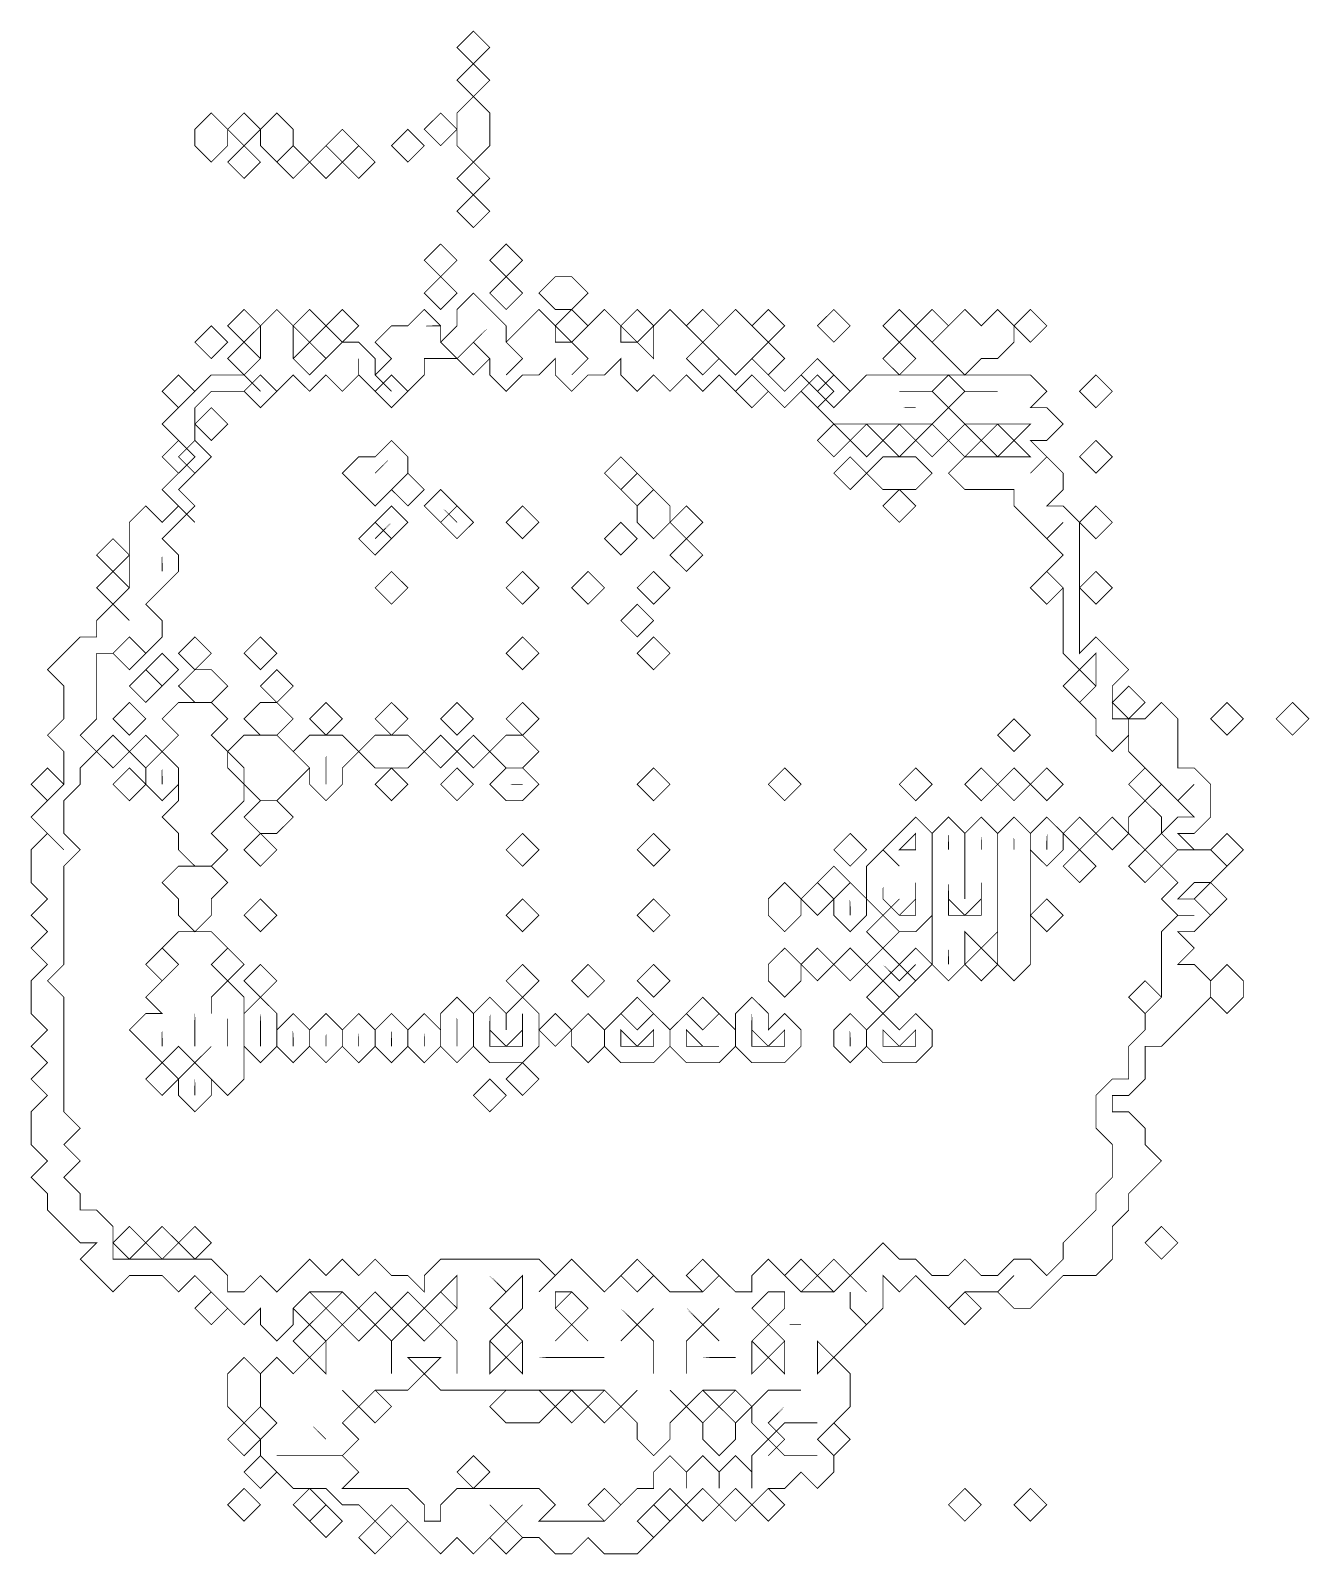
# Model space of a CAD drawing. Header units: metres. Extents: x 0 to 4919, y -4919 to 0.
# Drawn here: x 2136 to 2888, y -2830 to -1934 of the extents above; entities that cross this region are included whole.
import ezdxf

# ---------------------------------------------------------------- set-up
doc = ezdxf.new("R2010")
doc.units = ezdxf.units.M
for name, color, linetype in [('conductor', 1, 'Continuous'), ('dielectric', 8, 'Continuous'), ('substrate', 5, 'Continuous')]:
    doc.layers.add(name, color=color, linetype=linetype)

msp = doc.modelspace()

# ---------------------------------------------------------------- linework, layer by layer
at = {"layer": 'conductor', "const_width": 0.5}
for points in [[(2290.75, -2011.625)], [(2329.25, -2011.625)], [(2377.375, -2069.375)], [(2377.375, -2088.625)], [(2406.25, -2107.875), (2396.625, -2117.5), (2387, -2127.125), (2377.375, -2127.125), (2367.75, -2127.125), (2367.75, -2136.75), (2358.125, -2146.375), (2348.5, -2136.75), (2338.875, -2146.375), (2329.25, -2136.75), (2329.25, -2127.125), (2329.25, -2136.75), (2319.625, -2146.375), (2310, -2136.75), (2300.375, -2146.375), (2290.75, -2136.75), (2281.125, -2146.375), (2271.5, -2136.75), (2261.875, -2146.375), (2252.25, -2146.375), (2242.625, -2146.375), (2233, -2156), (2233, -2165.625), (2233, -2175.25), (2223.375, -2184.875), (2233, -2194.5), (2223.375, -2204.125), (2233, -2213.75), (2223.375, -2223.375), (2213.75, -2233), (2223.375, -2242.625), (2223.375, -2252.25), (2213.75, -2261.875), (2204.125, -2271.5), (2213.75, -2281.125), (2213.75, -2290.75), (2204.125, -2300.375), (2194.5, -2290.75), (2184.875, -2300.375), (2175.25, -2300.375), (2175.25, -2310), (2175.25, -2319.625), (2175.25, -2329.25), (2175.25, -2338.875), (2165.625, -2348.5), (2175.25, -2358.125), (2165.625, -2367.75), (2165.625, -2377.375), (2156, -2387), (2156, -2396.625), (2156, -2406.25), (2165.625, -2415.875), (2156, -2425.5), (2156, -2435.125), (2156, -2444.75), (2156, -2454.375), (2156, -2464), (2156, -2473.625), (2156, -2483.25), (2146.375, -2492.875), (2156, -2502.5), (2156, -2512.125), (2156, -2521.75), (2156, -2531.375), (2156, -2541), (2156, -2550.625), (2156, -2560.25), (2156, -2569.875), (2165.625, -2579.5), (2156, -2589.125), (2165.625, -2598.75), (2156, -2608.375), (2165.625, -2618), (2165.625, -2627.625), (2175.25, -2627.625), (2184.875, -2637.25), (2184.875, -2646.875), (2184.875, -2656.5), (2194.5, -2656.5), (2204.125, -2656.5), (2213.75, -2656.5), (2223.375, -2656.5), (2233, -2656.5), (2242.625, -2656.5), (2252.25, -2666.125), (2252.25, -2675.75), (2261.875, -2675.75), (2271.5, -2666.125), (2281.125, -2675.75), (2290.75, -2666.125), (2300.375, -2656.5), (2310, -2666.125), (2319.625, -2656.5), (2329.25, -2666.125), (2338.875, -2656.5), (2348.5, -2666.125), (2358.125, -2666.125), (2367.75, -2675.75), (2367.75, -2666.125), (2377.375, -2656.5), (2387, -2656.5), (2396.625, -2656.5), (2406.25, -2656.5), (2415.875, -2656.5), (2425.5, -2656.5), (2435.125, -2656.5), (2444.75, -2666.125), (2435.125, -2675.75), (2444.75, -2666.125), (2454.375, -2656.5), (2464, -2666.125), (2473.625, -2675.75), (2483.25, -2666.125), (2492.875, -2675.75), (2502.5, -2666.125), (2512.125, -2675.75), (2521.75, -2675.75), (2531.375, -2675.75), (2541, -2666.125), (2550.625, -2675.75), (2560.25, -2675.75), (2560.25, -2666.125), (2569.875, -2656.5), (2579.5, -2666.125), (2589.125, -2675.75), (2598.75, -2675.75), (2608.375, -2675.75), (2618, -2666.125), (2627.625, -2675.75), (2618, -2666.125), (2627.625, -2656.5), (2637.25, -2646.875), (2646.875, -2656.5), (2656.5, -2656.5), (2666.125, -2666.125), (2675.75, -2666.125), (2685.375, -2656.5), (2695, -2666.125), (2704.625, -2666.125), (2714.25, -2656.5), (2723.875, -2656.5), (2733.5, -2666.125), (2743.125, -2656.5), (2743.125, -2646.875), (2752.75, -2637.25), (2762.375, -2627.625), (2762.375, -2618), (2772, -2608.375), (2772, -2598.75), (2772, -2589.125), (2762.375, -2579.5), (2762.375, -2569.875), (2762.375, -2560.25), (2772, -2550.625), (2781.625, -2550.625), (2781.625, -2541), (2781.625, -2531.375), (2791.25, -2521.75), (2791.25, -2512.125), (2800.875, -2502.5), (2800.875, -2492.875), (2800.875, -2483.25), (2800.875, -2473.625), (2800.875, -2464), (2810.5, -2454.375), (2820.125, -2454.375), (2810.5, -2454.375), (2800.875, -2444.75), (2810.5, -2435.125), (2800.875, -2425.5), (2810.5, -2415.875), (2820.125, -2415.875), (2810.5, -2415.875), (2800.875, -2406.25), (2810.5, -2396.625), (2820.125, -2396.625), (2810.5, -2387), (2820.125, -2377.375), (2810.5, -2387), (2800.875, -2377.375), (2791.25, -2367.75), (2781.625, -2358.125), (2781.625, -2348.5), (2781.625, -2338.875), (2781.625, -2348.5), (2772, -2358.125), (2762.375, -2348.5), (2762.375, -2338.875), (2752.75, -2329.25), (2762.375, -2319.625), (2762.375, -2310), (2762.375, -2300.375), (2752.75, -2310), (2743.125, -2300.375), (2743.125, -2290.75), (2743.125, -2281.125), (2743.125, -2271.5), (2743.125, -2261.875), (2733.5, -2252.25), (2743.125, -2242.625), (2733.5, -2233), (2743.125, -2223.375), (2733.5, -2233), (2723.875, -2223.375), (2714.25, -2213.75), (2714.25, -2204.125), (2704.625, -2204.125), (2695, -2204.125), (2685.375, -2204.125), (2675.75, -2194.5), (2685.375, -2184.875), (2695, -2184.875), (2704.625, -2184.875), (2714.25, -2184.875), (2723.875, -2184.875), (2714.25, -2175.25), (2723.875, -2165.625), (2714.25, -2165.625), (2704.625, -2165.625), (2695, -2165.625), (2685.375, -2165.625), (2675.75, -2156), (2685.375, -2146.375), (2695, -2146.375), (2704.625, -2146.375), (2695, -2146.375), (2685.375, -2146.375), (2675.75, -2136.75), (2666.125, -2146.375), (2656.5, -2146.375), (2646.875, -2146.375), (2656.5, -2146.375), (2666.125, -2146.375), (2675.75, -2156), (2666.125, -2165.625), (2656.5, -2165.625), (2646.875, -2165.625), (2637.25, -2165.625), (2627.625, -2165.625), (2618, -2165.625), (2608.375, -2165.625), (2598.75, -2156), (2608.375, -2146.375), (2598.75, -2136.75), (2589.125, -2146.375), (2579.5, -2156), (2569.875, -2146.375), (2560.25, -2136.75), (2550.625, -2146.375), (2541, -2136.75), (2531.375, -2146.375), (2521.75, -2136.75), (2512.125, -2146.375), (2502.5, -2136.75), (2492.875, -2146.375), (2483.25, -2136.75), (2483.25, -2127.125), (2473.625, -2136.75), (2464, -2136.75), (2454.375, -2146.375), (2444.75, -2136.75), (2444.75, -2127.125), (2435.125, -2136.75), (2425.5, -2136.75), (2415.875, -2146.375), (2406.25, -2136.75), (2406.25, -2127.125), (2396.625, -2117.5)], [(2367.75, -2107.875), (2377.375, -2107.875)], [(2685.375, -2107.875)], [(2387, -2127.125), (2396.625, -2117.5), (2406.25, -2127.125), (2396.625, -2136.75)], [(2261.875, -2146.375), (2271.5, -2136.75), (2281.125, -2146.375), (2271.5, -2156)], [(2338.875, -2146.375), (2348.5, -2136.75), (2358.125, -2146.375), (2348.5, -2156)], [(2550.625, -2146.375), (2560.25, -2136.75), (2569.875, -2146.375), (2560.25, -2156)], [(2589.125, -2146.375), (2598.75, -2136.75), (2608.375, -2146.375), (2598.75, -2156)], [(2627.625, -2146.375)], [(2723.875, -2146.375)], [(2233, -2165.625), (2242.625, -2156), (2252.25, -2165.625), (2242.625, -2175.25)], [(2598.75, -2175.25), (2608.375, -2165.625), (2618, -2175.25), (2608.375, -2184.875)], [(2618, -2175.25), (2627.625, -2165.625), (2637.25, -2175.25), (2627.625, -2184.875)], [(2637.25, -2175.25), (2646.875, -2165.625), (2656.5, -2175.25), (2646.875, -2184.875)], [(2656.5, -2175.25), (2666.125, -2165.625), (2675.75, -2175.25), (2666.125, -2184.875)], [(2675.75, -2175.25), (2685.375, -2165.625), (2695, -2175.25), (2685.375, -2184.875)], [(2695, -2175.25), (2704.625, -2165.625), (2714.25, -2175.25), (2704.625, -2184.875)], [(2223.375, -2184.875), (2233, -2175.25), (2242.625, -2184.875), (2233, -2194.5)], [(2338.875, -2184.875), (2348.5, -2175.25), (2358.125, -2184.875), (2358.125, -2194.5), (2348.5, -2204.125), (2338.875, -2213.75), (2329.25, -2204.125), (2319.625, -2194.5), (2329.25, -2184.875)], [(2473.625, -2194.5), (2483.25, -2184.875), (2492.875, -2194.5), (2483.25, -2204.125)], [(2608.375, -2194.5), (2618, -2184.875), (2627.625, -2194.5), (2618, -2204.125)], [(2627.625, -2194.5), (2637.25, -2184.875), (2646.875, -2184.875), (2656.5, -2184.875), (2666.125, -2194.5), (2656.5, -2204.125), (2646.875, -2204.125), (2637.25, -2204.125)], [(2348.5, -2204.125), (2358.125, -2194.5), (2367.75, -2204.125), (2358.125, -2213.75)], [(2483.25, -2204.125), (2492.875, -2194.5), (2502.5, -2204.125), (2492.875, -2213.75)], [(2367.75, -2213.75), (2377.375, -2204.125), (2387, -2213.75), (2377.375, -2223.375)], [(2492.875, -2213.75), (2502.5, -2204.125), (2512.125, -2213.75), (2512.125, -2223.375), (2502.5, -2233), (2492.875, -2223.375)], [(2637.25, -2213.75), (2646.875, -2204.125), (2656.5, -2213.75), (2646.875, -2223.375)], [(2338.875, -2223.375), (2348.5, -2213.75), (2358.125, -2223.375), (2348.5, -2233)], [(2377.375, -2223.375), (2387, -2213.75), (2396.625, -2223.375), (2387, -2233)], [(2415.875, -2223.375), (2425.5, -2213.75), (2435.125, -2223.375), (2425.5, -2233)], [(2512.125, -2223.375), (2521.75, -2213.75), (2531.375, -2223.375), (2521.75, -2233)], [(2329.25, -2233), (2338.875, -2223.375), (2348.5, -2233), (2338.875, -2242.625)], [(2473.625, -2233), (2483.25, -2223.375), (2492.875, -2233), (2483.25, -2242.625)], [(2762.375, -2223.375)], [(2512.125, -2242.625), (2521.75, -2233), (2531.375, -2242.625), (2521.75, -2252.25)], [(2338.875, -2261.875), (2348.5, -2252.25), (2358.125, -2261.875), (2348.5, -2271.5)], [(2415.875, -2261.875), (2425.5, -2252.25), (2435.125, -2261.875), (2425.5, -2271.5)], [(2454.375, -2261.875), (2464, -2252.25), (2473.625, -2261.875), (2464, -2271.5)], [(2492.875, -2261.875), (2502.5, -2252.25), (2512.125, -2261.875), (2502.5, -2271.5)], [(2723.875, -2261.875), (2733.5, -2252.25), (2743.125, -2261.875), (2733.5, -2271.5)], [(2483.25, -2281.125), (2492.875, -2271.5), (2502.5, -2281.125), (2492.875, -2290.75)], [(2184.875, -2300.375), (2194.5, -2290.75), (2204.125, -2300.375), (2194.5, -2310)], [(2223.375, -2300.375), (2233, -2290.75), (2242.625, -2300.375), (2233, -2310)], [(2261.875, -2300.375), (2271.5, -2290.75), (2281.125, -2300.375), (2271.5, -2310)], [(2415.875, -2300.375), (2425.5, -2290.75), (2435.125, -2300.375), (2425.5, -2310)], [(2492.875, -2300.375), (2502.5, -2290.75), (2512.125, -2300.375), (2502.5, -2310)], [(2204.125, -2310), (2213.75, -2300.375), (2223.375, -2310), (2213.75, -2319.625)], [(2194.5, -2319.625), (2204.125, -2310), (2213.75, -2319.625), (2204.125, -2329.25)], [(2223.375, -2319.625), (2233, -2310), (2242.625, -2310), (2252.25, -2319.625), (2242.625, -2329.25), (2233, -2329.25)], [(2271.5, -2319.625), (2281.125, -2310), (2290.75, -2319.625), (2281.125, -2329.25)], [(2743.125, -2319.625), (2752.75, -2310), (2762.375, -2319.625), (2752.75, -2329.25)], [(2184.875, -2338.875), (2194.5, -2329.25), (2204.125, -2338.875), (2194.5, -2348.5)], [(2213.75, -2338.875), (2223.375, -2329.25), (2233, -2329.25), (2242.625, -2329.25), (2252.25, -2338.875), (2242.625, -2348.5), (2252.25, -2358.125), (2252.25, -2367.75), (2261.875, -2377.375), (2261.875, -2387), (2252.25, -2396.625), (2242.625, -2406.25), (2252.25, -2415.875), (2242.625, -2425.5), (2233, -2425.5), (2223.375, -2415.875), (2223.375, -2406.25), (2213.75, -2396.625), (2223.375, -2387), (2223.375, -2377.375), (2223.375, -2367.75), (2213.75, -2358.125), (2223.375, -2348.5)], [(2261.875, -2338.875), (2271.5, -2329.25), (2281.125, -2329.25), (2290.75, -2338.875), (2281.125, -2348.5), (2271.5, -2348.5)], [(2300.375, -2338.875), (2310, -2329.25), (2319.625, -2338.875), (2310, -2348.5)], [(2338.875, -2338.875), (2348.5, -2329.25), (2358.125, -2338.875), (2348.5, -2348.5)], [(2377.375, -2338.875), (2387, -2329.25), (2396.625, -2338.875), (2387, -2348.5)], [(2415.875, -2338.875), (2425.5, -2329.25), (2435.125, -2338.875), (2425.5, -2348.5)], [(2704.625, -2348.5), (2714.25, -2338.875), (2723.875, -2348.5), (2714.25, -2358.125)], [(2175.25, -2358.125), (2184.875, -2348.5), (2194.5, -2358.125), (2184.875, -2367.75)], [(2194.5, -2358.125), (2204.125, -2348.5), (2213.75, -2358.125), (2204.125, -2367.75)], [(2252.25, -2358.125), (2261.875, -2348.5), (2271.5, -2348.5), (2281.125, -2348.5), (2290.75, -2358.125), (2300.375, -2367.75), (2290.75, -2377.375), (2281.125, -2387), (2271.5, -2387), (2261.875, -2377.375), (2261.875, -2367.75)], [(2290.75, -2358.125), (2300.375, -2348.5), (2310, -2348.5), (2319.625, -2348.5), (2329.25, -2358.125), (2319.625, -2367.75), (2319.625, -2377.375), (2310, -2387), (2300.375, -2377.375), (2300.375, -2367.75)], [(2329.25, -2358.125), (2338.875, -2348.5), (2348.5, -2348.5), (2358.125, -2348.5), (2367.75, -2358.125), (2358.125, -2367.75), (2348.5, -2367.75), (2338.875, -2367.75)], [(2367.75, -2358.125), (2377.375, -2348.5), (2387, -2358.125), (2377.375, -2367.75)], [(2387, -2358.125), (2396.625, -2348.5), (2406.25, -2358.125), (2396.625, -2367.75)], [(2406.25, -2358.125), (2415.875, -2348.5), (2425.5, -2348.5), (2435.125, -2358.125), (2425.5, -2367.75), (2415.875, -2367.75)], [(2204.125, -2367.75), (2213.75, -2358.125), (2223.375, -2367.75), (2223.375, -2377.375), (2213.75, -2387), (2204.125, -2377.375)], [(2184.875, -2377.375), (2194.5, -2367.75), (2204.125, -2377.375), (2194.5, -2387)], [(2338.875, -2377.375), (2348.5, -2367.75), (2358.125, -2377.375), (2348.5, -2387)], [(2377.375, -2377.375), (2387, -2367.75), (2396.625, -2377.375), (2387, -2387)], [(2406.25, -2377.375), (2415.875, -2367.75), (2425.5, -2367.75), (2435.125, -2377.375), (2425.5, -2387), (2415.875, -2387)], [(2492.875, -2377.375), (2502.5, -2367.75), (2512.125, -2377.375), (2502.5, -2387)], [(2569.875, -2377.375), (2579.5, -2367.75), (2589.125, -2377.375), (2579.5, -2387)], [(2646.875, -2377.375), (2656.5, -2367.75), (2666.125, -2377.375), (2656.5, -2387)], [(2685.375, -2377.375), (2695, -2367.75), (2704.625, -2377.375), (2695, -2387)], [(2704.625, -2377.375), (2714.25, -2367.75), (2723.875, -2377.375), (2714.25, -2387)], [(2723.875, -2377.375), (2733.5, -2367.75), (2743.125, -2377.375), (2733.5, -2387)], [(2781.625, -2377.375), (2791.25, -2367.75), (2800.875, -2377.375), (2791.25, -2387)], [(2261.875, -2396.625), (2271.5, -2387), (2281.125, -2387), (2290.75, -2396.625), (2281.125, -2406.25), (2271.5, -2406.25)], [(2781.625, -2396.625), (2791.25, -2387), (2800.875, -2396.625), (2800.875, -2406.25), (2791.25, -2415.875), (2781.625, -2406.25)], [(2646.875, -2406.25), (2656.5, -2396.625), (2666.125, -2406.25), (2666.125, -2415.875), (2666.125, -2425.5), (2666.125, -2435.125), (2666.125, -2444.75), (2666.125, -2454.375), (2656.5, -2464), (2646.875, -2464), (2637.25, -2454.375), (2646.875, -2444.75), (2637.25, -2454.375), (2627.625, -2444.75), (2627.625, -2435.125), (2627.625, -2425.5), (2637.25, -2415.875), (2646.875, -2425.5), (2637.25, -2415.875)], [(2666.125, -2406.25), (2675.75, -2396.625), (2685.375, -2406.25), (2685.375, -2415.875), (2685.375, -2425.5), (2685.375, -2435.125), (2685.375, -2444.75), (2685.375, -2435.125), (2685.375, -2425.5), (2685.375, -2415.875), (2685.375, -2406.25), (2695, -2396.625), (2704.625, -2406.25), (2704.625, -2415.875), (2704.625, -2425.5), (2704.625, -2435.125), (2704.625, -2444.75), (2704.625, -2454.375), (2704.625, -2464), (2695, -2473.625), (2685.375, -2464), (2685.375, -2473.625), (2685.375, -2483.25), (2675.75, -2492.875), (2666.125, -2483.25), (2666.125, -2473.625), (2666.125, -2464), (2666.125, -2454.375), (2666.125, -2444.75), (2666.125, -2435.125), (2666.125, -2425.5), (2666.125, -2415.875)], [(2704.625, -2406.25), (2714.25, -2396.625), (2723.875, -2406.25), (2723.875, -2415.875), (2723.875, -2425.5), (2723.875, -2435.125), (2723.875, -2444.75), (2723.875, -2454.375), (2723.875, -2464), (2723.875, -2473.625), (2723.875, -2483.25), (2714.25, -2492.875), (2704.625, -2483.25), (2704.625, -2473.625), (2704.625, -2464), (2704.625, -2454.375), (2704.625, -2444.75), (2704.625, -2435.125), (2704.625, -2425.5), (2704.625, -2415.875)], [(2723.875, -2406.25), (2733.5, -2396.625), (2743.125, -2406.25), (2743.125, -2415.875), (2733.5, -2425.5), (2723.875, -2415.875)], [(2743.125, -2406.25), (2752.75, -2396.625), (2762.375, -2406.25), (2752.75, -2415.875)], [(2762.375, -2406.25), (2772, -2396.625), (2781.625, -2406.25), (2772, -2415.875)], [(2261.875, -2415.875), (2271.5, -2406.25), (2281.125, -2415.875), (2271.5, -2425.5)], [(2415.875, -2415.875), (2425.5, -2406.25), (2435.125, -2415.875), (2425.5, -2425.5)], [(2492.875, -2415.875), (2502.5, -2406.25), (2512.125, -2415.875), (2502.5, -2425.5)], [(2608.375, -2415.875), (2618, -2406.25), (2627.625, -2415.875), (2618, -2425.5)], [(2743.125, -2425.5), (2752.75, -2415.875), (2762.375, -2425.5), (2752.75, -2435.125)], [(2781.625, -2425.5), (2791.25, -2415.875), (2800.875, -2425.5), (2791.25, -2435.125)], [(2213.75, -2435.125), (2223.375, -2425.5), (2233, -2425.5), (2242.625, -2425.5), (2252.25, -2435.125), (2242.625, -2444.75), (2242.625, -2454.375), (2233, -2464), (2223.375, -2454.375), (2223.375, -2444.75)], [(2598.75, -2435.125), (2608.375, -2425.5), (2618, -2435.125), (2608.375, -2444.75)], [(2569.875, -2444.75), (2579.5, -2435.125), (2589.125, -2444.75), (2589.125, -2454.375), (2579.5, -2464), (2569.875, -2454.375)], [(2589.125, -2444.75), (2598.75, -2435.125), (2608.375, -2444.75), (2598.75, -2454.375)], [(2608.375, -2444.75), (2618, -2435.125), (2627.625, -2444.75), (2627.625, -2454.375), (2618, -2464), (2608.375, -2454.375)], [(2261.875, -2454.375), (2271.5, -2444.75), (2281.125, -2454.375), (2271.5, -2464)], [(2415.875, -2454.375), (2425.5, -2444.75), (2435.125, -2454.375), (2425.5, -2464)], [(2492.875, -2454.375), (2502.5, -2444.75), (2512.125, -2454.375), (2502.5, -2464)], [(2723.875, -2454.375), (2733.5, -2444.75), (2743.125, -2454.375), (2733.5, -2464)], [(2627.625, -2464), (2637.25, -2454.375), (2646.875, -2464), (2637.25, -2473.625)], [(2213.75, -2473.625), (2223.375, -2464), (2233, -2464), (2242.625, -2464), (2252.25, -2473.625), (2242.625, -2483.25), (2252.25, -2492.875), (2242.625, -2502.5), (2242.625, -2512.125), (2242.625, -2502.5), (2252.25, -2492.875), (2261.875, -2502.5), (2261.875, -2512.125), (2261.875, -2521.75), (2261.875, -2531.375), (2261.875, -2541), (2261.875, -2550.625), (2252.25, -2560.25), (2242.625, -2550.625), (2233, -2541), (2242.625, -2531.375), (2233, -2541), (2223.375, -2531.375), (2213.75, -2541), (2204.125, -2531.375), (2194.5, -2521.75), (2204.125, -2512.125), (2213.75, -2512.125), (2204.125, -2502.5), (2213.75, -2492.875), (2223.375, -2483.25)], [(2204.125, -2483.25), (2213.75, -2473.625), (2223.375, -2483.25), (2213.75, -2492.875)], [(2242.625, -2483.25), (2252.25, -2473.625), (2261.875, -2483.25), (2252.25, -2492.875)], [(2569.875, -2483.25), (2579.5, -2473.625), (2589.125, -2483.25), (2589.125, -2492.875), (2579.5, -2502.5), (2569.875, -2492.875)], [(2589.125, -2483.25), (2598.75, -2473.625), (2608.375, -2483.25), (2598.75, -2492.875)], [(2608.375, -2483.25), (2618, -2473.625), (2627.625, -2483.25), (2618, -2492.875)], [(2627.625, -2483.25), (2637.25, -2473.625), (2646.875, -2483.25), (2637.25, -2492.875)], [(2646.875, -2483.25), (2656.5, -2473.625), (2666.125, -2483.25), (2656.5, -2492.875)], [(2685.375, -2483.25), (2695, -2473.625), (2704.625, -2483.25), (2695, -2492.875)], [(2261.875, -2492.875), (2271.5, -2483.25), (2281.125, -2492.875), (2271.5, -2502.5)], [(2415.875, -2492.875), (2425.5, -2483.25), (2435.125, -2492.875), (2425.5, -2502.5)], [(2454.375, -2492.875), (2464, -2483.25), (2473.625, -2492.875), (2464, -2502.5)], [(2492.875, -2492.875), (2502.5, -2483.25), (2512.125, -2492.875), (2502.5, -2502.5)], [(2637.25, -2492.875), (2646.875, -2483.25), (2656.5, -2492.875), (2646.875, -2502.5)], [(2627.625, -2502.5), (2637.25, -2492.875), (2646.875, -2502.5), (2637.25, -2512.125)], [(2781.625, -2502.5), (2791.25, -2492.875), (2800.875, -2502.5), (2791.25, -2512.125)], [(2261.875, -2512.125), (2271.5, -2502.5), (2281.125, -2512.125), (2281.125, -2521.75), (2281.125, -2531.375), (2271.5, -2541), (2261.875, -2531.375), (2261.875, -2521.75)], [(2377.375, -2512.125), (2387, -2502.5), (2396.625, -2512.125), (2396.625, -2521.75), (2396.625, -2531.375), (2387, -2541), (2377.375, -2531.375), (2377.375, -2521.75)], [(2396.625, -2512.125), (2406.25, -2502.5), (2415.875, -2512.125), (2415.875, -2521.75), (2415.875, -2512.125), (2425.5, -2502.5), (2435.125, -2512.125), (2435.125, -2521.75), (2435.125, -2531.375), (2425.5, -2541), (2415.875, -2541), (2406.25, -2541), (2396.625, -2531.375), (2396.625, -2521.75)], [(2483.25, -2512.125), (2492.875, -2502.5), (2502.5, -2512.125), (2492.875, -2521.75)], [(2521.75, -2512.125), (2531.375, -2502.5), (2541, -2512.125), (2531.375, -2521.75)], [(2550.625, -2512.125), (2560.25, -2502.5), (2569.875, -2512.125), (2569.875, -2521.75), (2579.5, -2512.125), (2589.125, -2521.75), (2589.125, -2531.375), (2579.5, -2541), (2569.875, -2541), (2560.25, -2541), (2550.625, -2531.375), (2550.625, -2521.75)], [(2281.125, -2521.75), (2290.75, -2512.125), (2300.375, -2521.75), (2300.375, -2531.375), (2290.75, -2541), (2281.125, -2531.375)], [(2300.375, -2521.75), (2310, -2512.125), (2319.625, -2521.75), (2319.625, -2531.375), (2310, -2541), (2300.375, -2531.375)], [(2319.625, -2521.75), (2329.25, -2512.125), (2338.875, -2521.75), (2338.875, -2531.375), (2329.25, -2541), (2319.625, -2531.375)], [(2338.875, -2521.75), (2348.5, -2512.125), (2358.125, -2521.75), (2358.125, -2531.375), (2348.5, -2541), (2338.875, -2531.375)], [(2358.125, -2521.75), (2367.75, -2512.125), (2377.375, -2521.75), (2377.375, -2531.375), (2367.75, -2541), (2358.125, -2531.375)], [(2435.125, -2521.75), (2444.75, -2512.125), (2454.375, -2521.75), (2444.75, -2531.375)], [(2454.375, -2521.75), (2464, -2512.125), (2473.625, -2521.75), (2473.625, -2531.375), (2464, -2541), (2454.375, -2531.375)], [(2473.625, -2521.75), (2483.25, -2512.125), (2492.875, -2521.75), (2502.5, -2512.125), (2512.125, -2521.75), (2512.125, -2531.375), (2502.5, -2541), (2492.875, -2541), (2483.25, -2541), (2473.625, -2531.375)], [(2512.125, -2521.75), (2521.75, -2512.125), (2531.375, -2521.75), (2541, -2512.125), (2550.625, -2521.75), (2550.625, -2531.375), (2541, -2541), (2531.375, -2541), (2521.75, -2541), (2512.125, -2531.375)], [(2608.375, -2521.75), (2618, -2512.125), (2627.625, -2521.75), (2627.625, -2531.375), (2618, -2541), (2608.375, -2531.375)], [(2627.625, -2521.75), (2637.25, -2512.125), (2646.875, -2521.75), (2656.5, -2512.125), (2666.125, -2521.75), (2666.125, -2531.375), (2656.5, -2541), (2646.875, -2541), (2637.25, -2541), (2627.625, -2531.375)], [(2204.125, -2550.625), (2213.75, -2541), (2223.375, -2550.625), (2213.75, -2560.25)], [(2223.375, -2550.625), (2233, -2541), (2242.625, -2550.625), (2242.625, -2560.25), (2233, -2569.875), (2223.375, -2560.25)], [(2415.875, -2550.625), (2425.5, -2541), (2435.125, -2550.625), (2425.5, -2560.25)], [(2396.625, -2560.25), (2406.25, -2550.625), (2415.875, -2560.25), (2406.25, -2569.875)], [(2184.875, -2646.875), (2194.5, -2637.25), (2204.125, -2646.875), (2194.5, -2656.5)], [(2204.125, -2646.875), (2213.75, -2637.25), (2223.375, -2646.875), (2213.75, -2656.5)], [(2223.375, -2646.875), (2233, -2637.25), (2242.625, -2646.875), (2233, -2656.5)], [(2483.25, -2666.125), (2492.875, -2656.5), (2502.5, -2666.125), (2492.875, -2675.75)], [(2521.75, -2666.125), (2531.375, -2656.5), (2541, -2666.125), (2531.375, -2675.75)], [(2579.5, -2666.125), (2589.125, -2656.5), (2598.75, -2666.125), (2589.125, -2675.75)], [(2598.75, -2666.125), (2608.375, -2656.5), (2618, -2666.125), (2608.375, -2675.75)], [(2396.625, -2675.75)], [(2348.5, -2695)], [(2396.625, -2695)], [(2435.125, -2695)], [(2473.625, -2695)], [(2512.125, -2695)], [(2550.625, -2695)], [(2579.5, -2695), (2589.125, -2695)], [(2608.375, -2695)], [(2358.125, -2714.25), (2367.75, -2723.875), (2358.125, -2733.5), (2348.5, -2733.5), (2338.875, -2733.5), (2329.25, -2743.125), (2319.625, -2733.5), (2329.25, -2743.125), (2319.625, -2752.75), (2329.25, -2762.375), (2319.625, -2772), (2310, -2772), (2300.375, -2772), (2290.75, -2772), (2281.125, -2772), (2290.75, -2772), (2300.375, -2772), (2310, -2772), (2319.625, -2772), (2329.25, -2781.625), (2319.625, -2791.25), (2329.25, -2791.25), (2338.875, -2791.25), (2348.5, -2791.25), (2358.125, -2791.25), (2367.75, -2800.875), (2367.75, -2810.5), (2377.375, -2810.5), (2377.375, -2800.875), (2387, -2791.25), (2396.625, -2791.25), (2406.25, -2791.25), (2415.875, -2791.25), (2425.5, -2791.25), (2435.125, -2791.25), (2444.75, -2800.875), (2435.125, -2810.5), (2444.75, -2810.5), (2454.375, -2810.5), (2464, -2810.5), (2473.625, -2810.5), (2483.25, -2800.875), (2492.875, -2791.25), (2502.5, -2791.25), (2502.5, -2781.625), (2512.125, -2772), (2521.75, -2781.625), (2521.75, -2791.25), (2521.75, -2781.625), (2531.375, -2772), (2541, -2781.625), (2541, -2791.25), (2541, -2781.625), (2550.625, -2772), (2560.25, -2781.625), (2560.25, -2791.25), (2560.25, -2781.625), (2560.25, -2772), (2569.875, -2762.375), (2579.5, -2772), (2589.125, -2772), (2598.75, -2772), (2589.125, -2772), (2579.5, -2772), (2569.875, -2762.375), (2579.5, -2752.75), (2589.125, -2752.75), (2598.75, -2752.75), (2589.125, -2752.75), (2579.5, -2752.75), (2569.875, -2762.375), (2560.25, -2752.75), (2560.25, -2743.125), (2569.875, -2733.5), (2579.5, -2733.5), (2589.125, -2733.5), (2579.5, -2733.5), (2569.875, -2733.5), (2560.25, -2743.125), (2550.625, -2733.5), (2541, -2733.5), (2531.375, -2733.5), (2521.75, -2743.125), (2512.125, -2733.5), (2521.75, -2743.125), (2512.125, -2752.75), (2512.125, -2762.375), (2502.5, -2772), (2492.875, -2762.375), (2492.875, -2752.75), (2483.25, -2743.125), (2492.875, -2733.5), (2483.25, -2743.125), (2473.625, -2733.5), (2464, -2733.5), (2454.375, -2733.5), (2444.75, -2733.5), (2435.125, -2733.5), (2425.5, -2733.5), (2415.875, -2733.5), (2406.25, -2733.5), (2396.625, -2733.5), (2387, -2733.5), (2377.375, -2733.5), (2367.75, -2723.875), (2377.375, -2714.25), (2367.75, -2714.25)], [(2319.625, -2714.25)], [(2338.875, -2714.25)], [(2396.625, -2714.25)], [(2435.125, -2714.25), (2444.75, -2714.25), (2454.375, -2714.25), (2464, -2714.25), (2473.625, -2714.25), (2464, -2714.25), (2454.375, -2714.25), (2444.75, -2714.25)], [(2492.875, -2714.25)], [(2531.375, -2714.25), (2541, -2714.25), (2550.625, -2714.25), (2541, -2714.25)], [(2589.125, -2714.25)], [(2281.125, -2733.5)], [(2300.375, -2733.5)], [(2329.25, -2743.125), (2338.875, -2733.5), (2348.5, -2743.125), (2338.875, -2752.75)], [(2406.25, -2743.125), (2415.875, -2733.5), (2425.5, -2733.5), (2435.125, -2733.5), (2444.75, -2743.125), (2435.125, -2752.75), (2425.5, -2752.75), (2415.875, -2752.75)], [(2444.75, -2743.125), (2454.375, -2733.5), (2464, -2743.125), (2454.375, -2752.75)], [(2464, -2743.125), (2473.625, -2733.5), (2483.25, -2743.125), (2473.625, -2752.75)], [(2521.75, -2743.125), (2531.375, -2733.5), (2541, -2743.125), (2531.375, -2752.75)], [(2541, -2743.125), (2550.625, -2733.5), (2560.25, -2743.125), (2550.625, -2752.75)], [(2531.375, -2752.75), (2541, -2743.125), (2550.625, -2752.75), (2550.625, -2762.375), (2541, -2772), (2531.375, -2762.375)], [(2290.75, -2752.75)], [(2387, -2781.625), (2396.625, -2772), (2406.25, -2781.625), (2396.625, -2791.25)], [(2464, -2800.875), (2473.625, -2791.25), (2483.25, -2800.875), (2473.625, -2810.5)], [(2396.625, -2810.5)]]:
    msp.add_lwpolyline(points, close=True, dxfattribs=at)
at = {"layer": 'dielectric', "const_width": 0.5}
for points in [[(2387, -2098.25)], [(2338.875, -2107.875)], [(2358.125, -2107.875)], [(2338.875, -2127.125)], [(2637.25, -2136.75)], [(2714.25, -2136.75)], [(2194.5, -2377.375)], [(2502.5, -2415.875)], [(2781.625, -2569.875)], [(2319.625, -2800.875)]]:
    msp.add_lwpolyline(points, close=True, dxfattribs=at)
at = {"layer": 'substrate', "const_width": 0.5}
for points in [[(2387, -1944.25), (2396.625, -1934.625), (2406.25, -1944.25), (2396.625, -1953.875)], [(2387, -1963.5), (2396.625, -1953.875), (2406.25, -1963.5), (2396.625, -1973.125)], [(2387, -1982.75), (2396.625, -1973.125), (2406.25, -1982.75), (2406.25, -1992.375), (2406.25, -2002), (2396.625, -2011.625), (2387, -2002), (2387, -1992.375)], [(2233, -1992.375), (2242.625, -1982.75), (2252.25, -1992.375), (2252.25, -2002), (2242.625, -2011.625), (2233, -2002)], [(2252.25, -1992.375), (2261.875, -1982.75), (2271.5, -1992.375), (2261.875, -2002)], [(2271.5, -1992.375), (2281.125, -1982.75), (2290.75, -1992.375), (2290.75, -2002), (2281.125, -2011.625), (2271.5, -2002)], [(2367.75, -1992.375), (2377.375, -1982.75), (2387, -1992.375), (2377.375, -2002)], [(2310, -2002), (2319.625, -1992.375), (2329.25, -2002), (2319.625, -2011.625)], [(2348.5, -2002), (2358.125, -1992.375), (2367.75, -2002), (2358.125, -2011.625)], [(2252.25, -2011.625), (2261.875, -2002), (2271.5, -2011.625), (2261.875, -2021.25)], [(2281.125, -2011.625), (2290.75, -2002), (2300.375, -2011.625), (2290.75, -2021.25)], [(2300.375, -2011.625), (2310, -2002), (2319.625, -2011.625), (2310, -2021.25)], [(2319.625, -2011.625), (2329.25, -2002), (2338.875, -2011.625), (2329.25, -2021.25)], [(2387, -2021.25), (2396.625, -2011.625), (2406.25, -2021.25), (2396.625, -2030.875)], [(2387, -2040.5), (2396.625, -2030.875), (2406.25, -2040.5), (2396.625, -2050.125)], [(2367.75, -2069.375), (2377.375, -2059.75), (2387, -2069.375), (2377.375, -2079)], [(2406.25, -2069.375), (2415.875, -2059.75), (2425.5, -2069.375), (2415.875, -2079)], [(2367.75, -2088.625), (2377.375, -2079), (2387, -2088.625), (2377.375, -2098.25)], [(2406.25, -2088.625), (2415.875, -2079), (2425.5, -2088.625), (2415.875, -2098.25)], [(2435.125, -2088.625), (2444.75, -2079), (2454.375, -2079), (2464, -2088.625), (2454.375, -2098.25), (2444.75, -2098.25)], [(2387, -2098.25), (2396.625, -2088.625), (2406.25, -2098.25), (2415.875, -2107.875), (2415.875, -2117.5), (2425.5, -2127.125), (2415.875, -2136.75), (2425.5, -2127.125), (2415.875, -2117.5), (2425.5, -2107.875), (2435.125, -2098.25), (2444.75, -2107.875), (2444.75, -2117.5), (2454.375, -2117.5), (2464, -2127.125), (2454.375, -2136.75), (2464, -2127.125), (2454.375, -2117.5), (2464, -2107.875), (2473.625, -2098.25), (2483.25, -2107.875), (2483.25, -2117.5), (2492.875, -2117.5), (2502.5, -2127.125), (2502.5, -2117.5), (2502.5, -2107.875), (2512.125, -2098.25), (2521.75, -2107.875), (2531.375, -2117.5), (2521.75, -2127.125), (2531.375, -2136.75), (2541, -2127.125), (2550.625, -2136.75), (2560.25, -2127.125), (2569.875, -2136.75), (2579.5, -2146.375), (2589.125, -2136.75), (2598.75, -2146.375), (2608.375, -2156), (2618, -2146.375), (2627.625, -2136.75), (2637.25, -2136.75), (2646.875, -2136.75), (2656.5, -2136.75), (2666.125, -2136.75), (2675.75, -2136.75), (2685.375, -2136.75), (2695, -2136.75), (2704.625, -2136.75), (2714.25, -2136.75), (2723.875, -2136.75), (2733.5, -2146.375), (2723.875, -2156), (2733.5, -2156), (2743.125, -2165.625), (2733.5, -2175.25), (2723.875, -2175.25), (2733.5, -2184.875), (2723.875, -2194.5), (2733.5, -2184.875), (2743.125, -2194.5), (2743.125, -2204.125), (2733.5, -2213.75), (2743.125, -2213.75), (2752.75, -2223.375), (2752.75, -2233), (2752.75, -2242.625), (2752.75, -2252.25), (2752.75, -2261.875), (2752.75, -2271.5), (2752.75, -2281.125), (2752.75, -2290.75), (2752.75, -2300.375), (2762.375, -2290.75), (2772, -2300.375), (2781.625, -2310), (2772, -2319.625), (2772, -2329.25), (2772, -2338.875), (2781.625, -2338.875), (2791.25, -2338.875), (2800.875, -2329.25), (2810.5, -2338.875), (2810.5, -2348.5), (2810.5, -2358.125), (2810.5, -2367.75), (2820.125, -2367.75), (2829.75, -2377.375), (2829.75, -2387), (2829.75, -2396.625), (2820.125, -2406.25), (2810.5, -2406.25), (2820.125, -2415.875), (2829.75, -2415.875), (2839.375, -2425.5), (2829.75, -2435.125), (2820.125, -2435.125), (2810.5, -2444.75), (2820.125, -2444.75), (2829.75, -2454.375), (2820.125, -2464), (2810.5, -2464), (2820.125, -2473.625), (2810.5, -2483.25), (2820.125, -2483.25), (2829.75, -2492.875), (2829.75, -2502.5), (2820.125, -2512.125), (2810.5, -2521.75), (2800.875, -2531.375), (2791.25, -2531.375), (2791.25, -2541), (2791.25, -2550.625), (2781.625, -2560.25), (2772, -2560.25), (2772, -2569.875), (2781.625, -2569.875), (2791.25, -2579.5), (2791.25, -2589.125), (2800.875, -2598.75), (2791.25, -2608.375), (2781.625, -2618), (2781.625, -2627.625), (2772, -2637.25), (2772, -2646.875), (2772, -2656.5), (2762.375, -2666.125), (2752.75, -2666.125), (2743.125, -2666.125), (2733.5, -2675.75), (2723.875, -2685.375), (2714.25, -2685.375), (2704.625, -2675.75), (2714.25, -2666.125), (2704.625, -2675.75), (2695, -2675.75), (2685.375, -2675.75), (2675.75, -2685.375), (2666.125, -2675.75), (2656.5, -2666.125), (2646.875, -2675.75), (2637.25, -2666.125), (2637.25, -2675.75), (2637.25, -2685.375), (2627.625, -2695), (2618, -2685.375), (2618, -2675.75), (2618, -2685.375), (2627.625, -2695), (2618, -2704.625), (2608.375, -2714.25), (2598.75, -2704.625), (2598.75, -2714.25), (2598.75, -2723.875), (2608.375, -2714.25), (2618, -2723.875), (2618, -2733.5), (2618, -2743.125), (2608.375, -2752.75), (2598.75, -2762.375), (2608.375, -2772), (2608.375, -2781.625), (2598.75, -2791.25), (2589.125, -2781.625), (2579.5, -2791.25), (2569.875, -2791.25), (2560.25, -2800.875), (2550.625, -2791.25), (2541, -2800.875), (2531.375, -2791.25), (2521.75, -2800.875), (2512.125, -2791.25), (2502.5, -2800.875), (2492.875, -2810.5), (2502.5, -2820.125), (2492.875, -2829.75), (2483.25, -2829.75), (2473.625, -2829.75), (2464, -2820.125), (2454.375, -2829.75), (2444.75, -2829.75), (2435.125, -2820.125), (2425.5, -2820.125), (2415.875, -2810.5), (2425.5, -2800.875), (2415.875, -2810.5), (2406.25, -2800.875), (2415.875, -2810.5), (2406.25, -2820.125), (2396.625, -2829.75), (2387, -2820.125), (2377.375, -2829.75), (2367.75, -2820.125), (2358.125, -2810.5), (2348.5, -2800.875), (2338.875, -2810.5), (2329.25, -2800.875), (2319.625, -2800.875), (2310, -2791.25), (2300.375, -2791.25), (2290.75, -2791.25), (2281.125, -2781.625), (2271.5, -2772), (2271.5, -2762.375), (2281.125, -2752.75), (2271.5, -2743.125), (2271.5, -2733.5), (2271.5, -2723.875), (2281.125, -2714.25), (2290.75, -2723.875), (2300.375, -2714.25), (2310, -2723.875), (2310, -2714.25), (2310, -2704.625), (2319.625, -2695), (2329.25, -2704.625), (2338.875, -2695), (2348.5, -2704.625), (2348.5, -2714.25), (2348.5, -2723.875), (2348.5, -2714.25), (2348.5, -2704.625), (2358.125, -2695), (2367.75, -2704.625), (2377.375, -2695), (2387, -2704.625), (2387, -2714.25), (2387, -2723.875), (2387, -2714.25), (2387, -2704.625), (2377.375, -2695), (2387, -2685.375), (2387, -2675.75), (2387, -2666.125), (2377.375, -2675.75), (2367.75, -2685.375), (2358.125, -2675.75), (2348.5, -2685.375), (2338.875, -2675.75), (2329.25, -2685.375), (2319.625, -2675.75), (2310, -2675.75), (2300.375, -2675.75), (2290.75, -2685.375), (2290.75, -2695), (2281.125, -2704.625), (2271.5, -2695), (2271.5, -2685.375), (2261.875, -2695), (2252.25, -2685.375), (2242.625, -2675.75), (2233, -2666.125), (2223.375, -2675.75), (2213.75, -2666.125), (2204.125, -2666.125), (2194.5, -2666.125), (2184.875, -2675.75), (2175.25, -2666.125), (2165.625, -2656.5), (2175.25, -2646.875), (2165.625, -2646.875), (2156, -2637.25), (2146.375, -2627.625), (2146.375, -2618), (2136.75, -2608.375), (2146.375, -2598.75), (2136.75, -2589.125), (2136.75, -2579.5), (2136.75, -2569.875), (2146.375, -2560.25), (2136.75, -2550.625), (2146.375, -2541), (2136.75, -2531.375), (2146.375, -2521.75), (2136.75, -2512.125), (2136.75, -2502.5), (2136.75, -2492.875), (2146.375, -2483.25), (2136.75, -2473.625), (2146.375, -2464), (2136.75, -2454.375), (2146.375, -2444.75), (2136.75, -2435.125), (2136.75, -2425.5), (2136.75, -2415.875), (2146.375, -2406.25), (2156, -2415.875), (2146.375, -2406.25), (2136.75, -2396.625), (2146.375, -2387), (2156, -2377.375), (2156, -2367.75), (2156, -2358.125), (2146.375, -2348.5), (2156, -2338.875), (2156, -2329.25), (2156, -2319.625), (2146.375, -2310), (2156, -2300.375), (2165.625, -2290.75), (2175.25, -2290.75), (2175.25, -2281.125), (2184.875, -2271.5), (2194.5, -2281.125), (2184.875, -2271.5), (2194.5, -2261.875), (2194.5, -2252.25), (2194.5, -2242.625), (2194.5, -2233), (2194.5, -2223.375), (2204.125, -2213.75), (2213.75, -2223.375), (2223.375, -2213.75), (2233, -2223.375), (2223.375, -2213.75), (2213.75, -2204.125), (2223.375, -2194.5), (2233, -2184.875), (2223.375, -2175.25), (2213.75, -2165.625), (2223.375, -2156), (2233, -2146.375), (2242.625, -2136.75), (2252.25, -2136.75), (2261.875, -2136.75), (2271.5, -2146.375), (2261.875, -2136.75), (2271.5, -2127.125), (2271.5, -2117.5), (2271.5, -2107.875), (2281.125, -2098.25), (2290.75, -2107.875), (2290.75, -2117.5), (2290.75, -2127.125), (2300.375, -2136.75), (2310, -2127.125), (2319.625, -2117.5), (2329.25, -2117.5), (2338.875, -2127.125), (2338.875, -2136.75), (2348.5, -2146.375), (2338.875, -2136.75), (2348.5, -2127.125), (2338.875, -2117.5), (2348.5, -2107.875), (2358.125, -2107.875), (2367.75, -2098.25), (2377.375, -2107.875), (2377.375, -2117.5), (2387, -2127.125), (2377.375, -2117.5), (2387, -2107.875)], [(2252.25, -2107.875), (2261.875, -2098.25), (2271.5, -2107.875), (2261.875, -2117.5)], [(2290.75, -2107.875), (2300.375, -2098.25), (2310, -2107.875), (2300.375, -2117.5)], [(2310, -2107.875), (2319.625, -2098.25), (2329.25, -2107.875), (2319.625, -2117.5)], [(2444.75, -2107.875), (2454.375, -2098.25), (2464, -2107.875), (2454.375, -2117.5)], [(2483.25, -2107.875), (2492.875, -2098.25), (2502.5, -2107.875), (2492.875, -2117.5)], [(2521.75, -2107.875), (2531.375, -2098.25), (2541, -2107.875), (2531.375, -2117.5)], [(2541, -2107.875), (2550.625, -2098.25), (2560.25, -2107.875), (2569.875, -2117.5), (2560.25, -2127.125), (2550.625, -2136.75), (2541, -2127.125), (2531.375, -2117.5)], [(2560.25, -2107.875), (2569.875, -2098.25), (2579.5, -2107.875), (2569.875, -2117.5)], [(2598.75, -2107.875), (2608.375, -2098.25), (2618, -2107.875), (2608.375, -2117.5)], [(2637.25, -2107.875), (2646.875, -2098.25), (2656.5, -2107.875), (2646.875, -2117.5)], [(2656.5, -2107.875), (2666.125, -2098.25), (2675.75, -2107.875), (2666.125, -2117.5)], [(2675.75, -2107.875), (2685.375, -2098.25), (2695, -2107.875), (2704.625, -2098.25), (2714.25, -2107.875), (2714.25, -2117.5), (2704.625, -2127.125), (2695, -2127.125), (2685.375, -2136.75), (2675.75, -2127.125), (2666.125, -2117.5)], [(2714.25, -2107.875), (2723.875, -2098.25), (2733.5, -2107.875), (2723.875, -2117.5)], [(2233, -2117.5), (2242.625, -2107.875), (2252.25, -2117.5), (2242.625, -2127.125)], [(2252.25, -2127.125), (2261.875, -2117.5), (2271.5, -2127.125), (2261.875, -2136.75)], [(2290.75, -2127.125), (2300.375, -2117.5), (2310, -2127.125), (2300.375, -2136.75)], [(2521.75, -2127.125), (2531.375, -2117.5), (2541, -2127.125), (2531.375, -2136.75)], [(2560.25, -2127.125), (2569.875, -2117.5), (2579.5, -2127.125), (2569.875, -2136.75)], [(2637.25, -2127.125), (2646.875, -2117.5), (2656.5, -2127.125), (2646.875, -2136.75)], [(2589.125, -2136.75), (2598.75, -2127.125), (2608.375, -2136.75), (2598.75, -2146.375)], [(2213.75, -2146.375), (2223.375, -2136.75), (2233, -2146.375), (2223.375, -2156)], [(2598.75, -2146.375), (2608.375, -2136.75), (2618, -2146.375), (2608.375, -2156)], [(2752.75, -2146.375), (2762.375, -2136.75), (2772, -2146.375), (2762.375, -2156)], [(2646.875, -2156), (2656.5, -2156)], [(2213.75, -2184.875), (2223.375, -2175.25), (2233, -2184.875), (2223.375, -2194.5)], [(2637.25, -2175.25)], [(2752.75, -2184.875), (2762.375, -2175.25), (2772, -2184.875), (2762.375, -2194.5)], [(2348.5, -2184.875), (2338.875, -2194.5)], [(2377.375, -2213.75), (2387, -2223.375)], [(2752.75, -2223.375), (2762.375, -2213.75), (2772, -2223.375), (2762.375, -2233)], [(2271.5, -2223.375)], [(2310, -2223.375)], [(2348.5, -2223.375), (2338.875, -2233)], [(2425.5, -2223.375)], [(2502.5, -2223.375)], [(2521.75, -2223.375)], [(2175.25, -2242.625), (2184.875, -2233), (2194.5, -2242.625), (2184.875, -2252.25)], [(2213.75, -2242.625), (2213.75, -2252.25)], [(2521.75, -2242.625)], [(2175.25, -2261.875), (2184.875, -2252.25), (2194.5, -2261.875), (2184.875, -2271.5)], [(2752.75, -2261.875), (2762.375, -2252.25), (2772, -2261.875), (2762.375, -2271.5)], [(2233, -2261.875)], [(2310, -2261.875)], [(2348.5, -2261.875)], [(2425.5, -2261.875)], [(2464, -2261.875)], [(2502.5, -2261.875)], [(2733.5, -2261.875)], [(2194.5, -2300.375)], [(2233, -2300.375)], [(2310, -2300.375)], [(2425.5, -2300.375)], [(2464, -2300.375)], [(2213.75, -2310)], [(2233, -2319.625)], [(2752.75, -2319.625)], [(2772, -2329.25), (2781.625, -2319.625), (2791.25, -2329.25), (2781.625, -2338.875)], [(2829.75, -2338.875), (2839.375, -2329.25), (2849, -2338.875), (2839.375, -2348.5)], [(2868.25, -2338.875), (2877.875, -2329.25), (2887.5, -2338.875), (2877.875, -2348.5)], [(2194.5, -2338.875)], [(2233, -2338.875)], [(2271.5, -2338.875)], [(2310, -2338.875)], [(2348.5, -2338.875)], [(2387, -2338.875)], [(2425.5, -2338.875)], [(2233, -2358.125)], [(2271.5, -2358.125)], [(2310, -2358.125), (2310, -2367.75), (2310, -2377.375), (2310, -2367.75)], [(2348.5, -2358.125)], [(2791.25, -2358.125)], [(2136.75, -2377.375), (2146.375, -2367.75), (2156, -2377.375), (2146.375, -2387)], [(2213.75, -2367.75), (2213.75, -2377.375)], [(2290.75, -2367.75)], [(2194.5, -2377.375)], [(2233, -2377.375)], [(2252.25, -2377.375)], [(2271.5, -2377.375)], [(2348.5, -2377.375)], [(2387, -2377.375)], [(2415.875, -2377.375), (2425.5, -2377.375)], [(2579.5, -2377.375)], [(2656.5, -2377.375)], [(2695, -2377.375)], [(2714.25, -2377.375)], [(2791.25, -2377.375)], [(2233, -2396.625)], [(2271.5, -2396.625)], [(2791.25, -2396.625)], [(2656.5, -2406.25), (2646.875, -2415.875), (2656.5, -2415.875)], [(2675.75, -2406.25), (2675.75, -2415.875)], [(2695, -2406.25), (2695, -2415.875)], [(2714.25, -2406.25), (2714.25, -2415.875)], [(2733.5, -2406.25), (2733.5, -2415.875)], [(2772, -2406.25)], [(2829.75, -2415.875), (2839.375, -2406.25), (2849, -2415.875), (2839.375, -2425.5)], [(2194.5, -2415.875)], [(2233, -2415.875)], [(2271.5, -2415.875)], [(2310, -2415.875)], [(2502.5, -2415.875)], [(2618, -2415.875)], [(2637.25, -2435.125), (2637.25, -2444.75), (2646.875, -2454.375), (2656.5, -2454.375), (2656.5, -2444.75), (2656.5, -2435.125), (2656.5, -2444.75), (2646.875, -2454.375), (2637.25, -2444.75)], [(2675.75, -2435.125), (2675.75, -2444.75), (2675.75, -2454.375), (2685.375, -2454.375), (2695, -2454.375), (2695, -2444.75), (2695, -2435.125), (2695, -2444.75), (2685.375, -2454.375), (2675.75, -2444.75)], [(2714.25, -2435.125)], [(2820.125, -2444.75), (2829.75, -2435.125), (2839.375, -2444.75), (2829.75, -2454.375)], [(2579.5, -2444.75)], [(2598.75, -2444.75)], [(2618, -2444.75), (2618, -2454.375)], [(2233, -2454.375)], [(2271.5, -2454.375)], [(2425.5, -2454.375)], [(2714.25, -2454.375)], [(2233, -2473.625)], [(2675.75, -2473.625), (2675.75, -2483.25)], [(2714.25, -2473.625)], [(2213.75, -2483.25)], [(2252.25, -2483.25)], [(2579.5, -2483.25)], [(2598.75, -2483.25)], [(2618, -2483.25)], [(2637.25, -2483.25), (2646.875, -2492.875), (2656.5, -2483.25), (2646.875, -2492.875)], [(2695, -2483.25)], [(2829.75, -2492.875), (2839.375, -2483.25), (2849, -2492.875), (2849, -2502.5), (2839.375, -2512.125), (2829.75, -2502.5)], [(2233, -2492.875)], [(2271.5, -2492.875)], [(2425.5, -2492.875)], [(2233, -2512.125), (2233, -2521.75), (2233, -2531.375), (2233, -2521.75)], [(2252.25, -2512.125), (2252.25, -2521.75), (2252.25, -2531.375), (2252.25, -2521.75)], [(2271.5, -2512.125), (2271.5, -2521.75), (2271.5, -2531.375), (2271.5, -2521.75)], [(2387, -2512.125), (2387, -2521.75), (2387, -2531.375), (2387, -2521.75)], [(2406.25, -2512.125), (2406.25, -2521.75), (2406.25, -2531.375), (2415.875, -2531.375), (2425.5, -2531.375), (2425.5, -2521.75), (2425.5, -2512.125), (2425.5, -2521.75), (2415.875, -2531.375), (2406.25, -2521.75)], [(2560.25, -2512.125), (2560.25, -2521.75), (2560.25, -2531.375), (2569.875, -2531.375), (2579.5, -2531.375), (2579.5, -2521.75), (2569.875, -2531.375), (2560.25, -2521.75)], [(2213.75, -2521.75), (2213.75, -2531.375)], [(2290.75, -2521.75), (2290.75, -2531.375)], [(2310, -2521.75), (2310, -2531.375)], [(2329.25, -2521.75), (2329.25, -2531.375)], [(2348.5, -2521.75), (2348.5, -2531.375)], [(2367.75, -2521.75), (2367.75, -2531.375)], [(2444.75, -2521.75)], [(2483.25, -2521.75), (2483.25, -2531.375), (2492.875, -2531.375), (2502.5, -2531.375), (2502.5, -2521.75), (2492.875, -2531.375)], [(2521.75, -2521.75), (2521.75, -2531.375), (2531.375, -2531.375), (2541, -2531.375), (2531.375, -2531.375)], [(2618, -2521.75), (2618, -2531.375)], [(2637.25, -2521.75), (2637.25, -2531.375), (2646.875, -2531.375), (2656.5, -2531.375), (2656.5, -2521.75), (2646.875, -2531.375)], [(2464, -2531.375)], [(2213.75, -2550.625)], [(2233, -2550.625), (2233, -2560.25)], [(2252.25, -2550.625)], [(2425.5, -2550.625)], [(2406.25, -2560.25)], [(2791.25, -2646.875), (2800.875, -2637.25), (2810.5, -2646.875), (2800.875, -2656.5)], [(2194.5, -2646.875)], [(2213.75, -2646.875)], [(2233, -2646.875)], [(2752.75, -2646.875)], [(2406.25, -2666.125), (2415.875, -2675.75), (2406.25, -2685.375), (2415.875, -2695), (2406.25, -2704.625), (2406.25, -2714.25), (2406.25, -2723.875), (2415.875, -2714.25), (2425.5, -2723.875), (2425.5, -2714.25), (2425.5, -2704.625), (2415.875, -2695), (2425.5, -2685.375), (2425.5, -2675.75), (2425.5, -2666.125), (2415.875, -2675.75)], [(2233, -2685.375), (2242.625, -2675.75), (2252.25, -2685.375), (2242.625, -2695)], [(2290.75, -2685.375), (2300.375, -2675.75), (2310, -2685.375), (2300.375, -2695)], [(2310, -2685.375), (2319.625, -2675.75), (2329.25, -2685.375), (2319.625, -2695)], [(2329.25, -2685.375), (2338.875, -2675.75), (2348.5, -2685.375), (2338.875, -2695)], [(2348.5, -2685.375), (2358.125, -2675.75), (2367.75, -2685.375), (2358.125, -2695)], [(2367.75, -2685.375), (2377.375, -2675.75), (2387, -2685.375), (2377.375, -2695)], [(2444.75, -2685.375), (2454.375, -2675.75), (2464, -2685.375), (2454.375, -2695)], [(2444.75, -2675.75), (2444.75, -2685.375), (2454.375, -2695), (2444.75, -2704.625), (2454.375, -2695), (2464, -2704.625), (2454.375, -2695), (2464, -2685.375), (2454.375, -2675.75)], [(2569.875, -2675.75), (2560.25, -2685.375), (2569.875, -2695), (2560.25, -2704.625), (2560.25, -2714.25), (2560.25, -2723.875), (2569.875, -2714.25), (2579.5, -2723.875), (2579.5, -2714.25), (2579.5, -2704.625), (2569.875, -2695), (2579.5, -2685.375), (2579.5, -2675.75)], [(2675.75, -2685.375), (2685.375, -2675.75), (2695, -2685.375), (2685.375, -2695)], [(2300.375, -2695), (2310, -2685.375), (2319.625, -2695), (2310, -2704.625)], [(2319.625, -2695), (2329.25, -2685.375), (2338.875, -2695), (2329.25, -2704.625)], [(2338.875, -2695), (2348.5, -2685.375), (2358.125, -2695), (2348.5, -2704.625)], [(2358.125, -2695), (2367.75, -2685.375), (2377.375, -2695), (2367.75, -2704.625)], [(2483.25, -2685.375), (2492.875, -2695), (2483.25, -2704.625), (2492.875, -2695), (2502.5, -2704.625), (2502.5, -2714.25), (2502.5, -2723.875), (2502.5, -2714.25), (2502.5, -2704.625), (2492.875, -2695), (2502.5, -2685.375), (2492.875, -2695)], [(2521.75, -2685.375), (2531.375, -2695), (2521.75, -2704.625), (2521.75, -2714.25), (2521.75, -2723.875), (2521.75, -2714.25), (2521.75, -2704.625), (2531.375, -2695), (2541, -2704.625), (2531.375, -2695), (2541, -2685.375), (2531.375, -2695)], [(2598.75, -2685.375)], [(2290.75, -2704.625), (2300.375, -2695), (2310, -2704.625), (2300.375, -2714.25)], [(2406.25, -2704.625), (2415.875, -2695), (2425.5, -2704.625), (2415.875, -2714.25)], [(2560.25, -2704.625), (2569.875, -2695), (2579.5, -2704.625), (2569.875, -2714.25)], [(2252.25, -2723.875), (2261.875, -2714.25), (2271.5, -2723.875), (2271.5, -2733.5), (2271.5, -2743.125), (2261.875, -2752.75), (2252.25, -2743.125), (2252.25, -2733.5)], [(2329.25, -2723.875)], [(2444.75, -2723.875)], [(2464, -2723.875)], [(2483.25, -2723.875)], [(2541, -2723.875)], [(2425.5, -2743.125)], [(2579.5, -2743.125), (2569.875, -2752.75), (2579.5, -2762.375), (2569.875, -2772), (2579.5, -2762.375), (2569.875, -2752.75)], [(2252.25, -2762.375), (2261.875, -2752.75), (2271.5, -2762.375), (2261.875, -2772)], [(2300.375, -2752.75), (2310, -2762.375)], [(2598.75, -2762.375), (2608.375, -2752.75), (2618, -2762.375), (2608.375, -2772)], [(2502.5, -2762.375)], [(2541, -2762.375)], [(2261.875, -2781.625), (2271.5, -2772), (2281.125, -2781.625), (2271.5, -2791.25)], [(2252.25, -2800.875), (2261.875, -2791.25), (2271.5, -2800.875), (2261.875, -2810.5)], [(2290.75, -2800.875), (2300.375, -2791.25), (2310, -2800.875), (2300.375, -2810.5)], [(2502.5, -2800.875), (2512.125, -2791.25), (2521.75, -2800.875), (2512.125, -2810.5)], [(2521.75, -2800.875), (2531.375, -2791.25), (2541, -2800.875), (2531.375, -2810.5)], [(2541, -2800.875), (2550.625, -2791.25), (2560.25, -2800.875), (2550.625, -2810.5)], [(2560.25, -2800.875), (2569.875, -2791.25), (2579.5, -2800.875), (2569.875, -2810.5)], [(2675.75, -2800.875), (2685.375, -2791.25), (2695, -2800.875), (2685.375, -2810.5)], [(2714.25, -2800.875), (2723.875, -2791.25), (2733.5, -2800.875), (2723.875, -2810.5)], [(2300.375, -2810.5), (2310, -2800.875), (2319.625, -2810.5), (2310, -2820.125)], [(2338.875, -2810.5), (2348.5, -2800.875), (2358.125, -2810.5), (2348.5, -2820.125)], [(2387, -2800.875)], [(2492.875, -2810.5), (2502.5, -2800.875), (2512.125, -2810.5), (2502.5, -2820.125)], [(2329.25, -2820.125), (2338.875, -2810.5), (2348.5, -2820.125), (2338.875, -2829.75)], [(2406.25, -2820.125), (2415.875, -2810.5), (2425.5, -2820.125), (2415.875, -2829.75)]]:
    msp.add_lwpolyline(points, close=True, dxfattribs=at)

doc.saveas('drawing.dxf')
